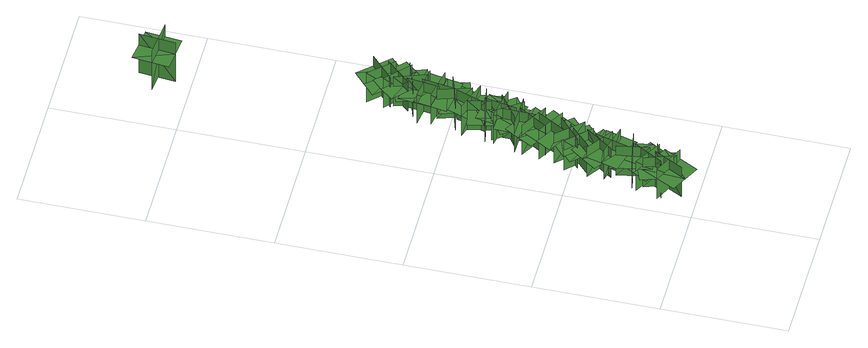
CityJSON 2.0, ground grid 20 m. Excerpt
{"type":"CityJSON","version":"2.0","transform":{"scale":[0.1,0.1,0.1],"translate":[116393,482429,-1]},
"CityObjects":{
"tree1":{"type":"SolitaryVegetationObject","geometry":[{"type":"MultiSurface","lod":"1","boundaries":[[[0,1,2]],[[0,2,3]],[[4,5,6]],[[4,6,7]],[[8,9,10]],[[8,10,11]],[[8,11,12]],[[8,12,13]]]}]},
"tree2":{"type":"SolitaryVegetationObject","geometry":[{"type":"MultiSurface","lod":"1","boundaries":[[[14,15,16]],[[14,16,17]],[[18,19,20]],[[18,20,21]],[[22,23,24]],[[22,24,25]],[[22,25,26]],[[22,26,27]]]}]},
"tree3":{"type":"SolitaryVegetationObject","geometry":[{"type":"MultiSurface","lod":"1","boundaries":[[[28,29,30]],[[28,30,31]],[[32,33,34]],[[32,34,35]],[[36,37,38]],[[36,38,39]],[[36,39,40]],[[36,40,41]]]}]},
"tree4":{"type":"SolitaryVegetationObject","geometry":[{"type":"MultiSurface","lod":"1","boundaries":[[[42,43,44]],[[42,44,45]],[[46,47,48]],[[46,48,49]],[[50,51,52]],[[50,52,53]],[[50,53,54]],[[50,54,55]]]}]},
"tree5":{"type":"SolitaryVegetationObject","geometry":[{"type":"MultiSurface","lod":"1","boundaries":[[[56,57,58]],[[56,58,59]],[[60,61,62]],[[60,62,63]],[[64,65,66]],[[64,66,67]],[[64,67,68]],[[64,68,69]]]}]},
"tree6":{"type":"SolitaryVegetationObject","geometry":[{"type":"MultiSurface","lod":"1","boundaries":[[[70,71,72]],[[70,72,73]],[[74,75,76]],[[74,76,77]],[[78,79,80]],[[78,80,81]],[[78,81,82]],[[78,82,83]]]}]},
"tree7":{"type":"SolitaryVegetationObject","geometry":[{"type":"MultiSurface","lod":"1","boundaries":[[[84,85,86]],[[84,86,87]],[[88,89,90]],[[88,90,91]],[[92,93,94]],[[92,94,95]],[[92,95,96]],[[92,96,97]]]}]},
"tree8":{"type":"SolitaryVegetationObject","geometry":[{"type":"MultiSurface","lod":"1","boundaries":[[[98,99,100]],[[98,100,101]],[[102,103,104]],[[102,104,105]],[[106,107,108]],[[106,108,109]],[[106,109,110]],[[106,110,111]]]}]},
"tree9":{"type":"SolitaryVegetationObject","geometry":[{"type":"MultiSurface","lod":"1","boundaries":[[[112,113,114]],[[112,114,115]],[[116,117,118]],[[116,118,119]],[[120,121,122]],[[120,122,123]],[[120,123,124]],[[120,124,125]]]}]},
"tree10":{"type":"SolitaryVegetationObject","geometry":[{"type":"MultiSurface","lod":"1","boundaries":[[[126,127,128]],[[126,128,129]],[[130,131,132]],[[130,132,133]],[[134,135,136]],[[134,136,137]],[[134,137,138]],[[134,138,139]]]}]},
"tree11":{"type":"SolitaryVegetationObject","geometry":[{"type":"MultiSurface","lod":"1","boundaries":[[[140,141,142]],[[140,142,143]],[[144,145,146]],[[144,146,147]],[[148,149,150]],[[148,150,151]],[[148,151,152]],[[148,152,153]]]}]},
"tree12":{"type":"SolitaryVegetationObject","geometry":[{"type":"MultiSurface","lod":"1","boundaries":[[[154,155,156]],[[154,156,157]],[[158,159,160]],[[158,160,161]],[[162,163,164]],[[162,164,165]],[[162,165,166]],[[162,166,167]]]}]},
"tree13":{"type":"SolitaryVegetationObject","geometry":[{"type":"MultiSurface","lod":"1","boundaries":[[[168,169,170]],[[168,170,171]],[[172,173,174]],[[172,174,175]],[[176,177,178]],[[176,178,179]],[[176,179,180]],[[176,180,181]]]}]},
"tree14":{"type":"SolitaryVegetationObject","geometry":[{"type":"MultiSurface","lod":"1","boundaries":[[[182,183,184]],[[182,184,185]],[[186,187,188]],[[186,188,189]],[[190,191,192]],[[190,192,193]],[[190,193,194]],[[190,194,195]]]}]},
"tree15":{"type":"SolitaryVegetationObject","geometry":[{"type":"MultiSurface","lod":"1","boundaries":[[[196,197,198]],[[196,198,199]],[[200,201,202]],[[200,202,203]],[[204,205,206]],[[204,206,207]],[[204,207,208]],[[204,208,209]]]}]},
"tree16":{"type":"SolitaryVegetationObject","geometry":[{"type":"MultiSurface","lod":"1","boundaries":[[[210,211,212]],[[210,212,213]],[[214,215,216]],[[214,216,217]],[[218,219,220]],[[218,220,221]],[[218,221,222]],[[218,222,223]]]}]},
"tree17":{"type":"SolitaryVegetationObject","geometry":[{"type":"MultiSurface","lod":"1","boundaries":[[[224,225,226]],[[224,226,227]],[[228,229,230]],[[228,230,231]],[[232,233,234]],[[232,234,235]],[[232,235,236]],[[232,236,237]]]}]},
"tree18":{"type":"SolitaryVegetationObject","geometry":[{"type":"MultiSurface","lod":"1","boundaries":[[[238,239,240]],[[238,240,241]],[[242,243,244]],[[242,244,245]],[[246,247,248]],[[246,248,249]],[[246,249,250]],[[246,250,251]]]}]},
"tree19":{"type":"SolitaryVegetationObject","geometry":[{"type":"MultiSurface","lod":"1","boundaries":[[[252,253,254]],[[252,254,255]],[[256,257,258]],[[256,258,259]],[[260,261,262]],[[260,262,263]],[[260,263,264]],[[260,264,265]]]}]},
"tree20":{"type":"SolitaryVegetationObject","geometry":[{"type":"MultiSurface","lod":"1","boundaries":[[[266,267,268]],[[266,268,269]],[[270,271,272]],[[270,272,273]],[[274,275,276]],[[274,276,277]],[[274,277,278]],[[274,278,279]]]}]},
"tree21":{"type":"SolitaryVegetationObject","geometry":[{"type":"MultiSurface","lod":"1","boundaries":[[[280,281,282]],[[280,282,283]],[[284,285,286]],[[284,286,287]],[[288,289,290]],[[288,290,291]],[[288,291,292]],[[288,292,293]]]}]},
"tree22":{"type":"SolitaryVegetationObject","geometry":[{"type":"MultiSurface","lod":"1","boundaries":[[[294,295,296]],[[294,296,297]],[[298,299,300]],[[298,300,301]],[[302,303,304]],[[302,304,305]],[[302,305,306]],[[302,306,307]]]}]}
},
"vertices":[
[71,35,8],[71,35,70],[23,59,70],[23,59,8],[36,24,8],[36,24,70],[60,70,70],[60,70,8],[33,17,50],[56,5,50],[86,62,50],[62,74,50],[38,87,50],[9,30,50],
[25,53,8],[25,53,70],[76,71,70],[76,71,8],[42,85,8],[42,85,70],[59,37,70],[59,37,8],[39,93,50],[14,84,50],[35,23,50],[60,32,50],[85,41,50],[64,102,50],
[68,103,8],[68,103,70],[41,57,70],[41,57,8],[76,68,8],[76,68,70],[32,94,70],[32,94,8],[83,64,50],[96,87,50],[41,120,50],[28,97,50],[14,74,50],[69,41,50],
[35,101,9],[35,101,71],[87,111,71],[87,111,9],[56,131,9],[56,131,71],[65,80,71],[65,80,9],[54,138,51],[28,134,51],[40,70,51],[66,75,51],[92,80,51],[81,143,51],
[59,114,10],[59,114,72],[73,166,72],[73,166,10],[42,146,10],[42,146,72],[91,132,72],[91,132,10],[34,148,52],[27,122,52],[89,105,52],[96,131,52],[103,157,52],[41,174,52],
[49,137,9],[49,137,71],[80,181,71],[80,181,9],[43,173,9],[43,173,71],[85,143,71],[85,143,9],[37,178,51],[21,156,51],[74,118,51],[89,140,51],[105,162,51],[52,199,51],
[86,209,8],[86,209,70],[48,172,70],[48,172,8],[85,173,8],[85,173,70],[49,210,70],[49,210,8],[91,167,50],[110,186,50],[65,232,50],[46,213,50],[27,195,50],[71,149,50],
[59,228,9],[59,228,71],[95,188,71],[95,188,9],[95,225,9],[95,225,71],[57,191,71],[57,191,9],[101,231,51],[83,250,51],[35,207,51],[53,187,51],[71,168,51],[119,211,51],
[97,261,10],[97,261,72],[70,215,72],[70,215,10],[105,226,10],[105,226,72],[61,252,72],[61,252,10],[112,222,52],[126,245,52],[70,278,52],[57,255,52],[43,231,52],[98,199,52],
[72,244,10],[72,244,72],[100,290,72],[100,290,10],[64,279,10],[64,279,72],[109,253,72],[109,253,10],[57,283,52],[44,260,52],[99,227,52],[113,250,52],[126,273,52],[71,306,52],
[66,291,11],[66,291,73],[119,290,73],[119,290,11],[92,315,11],[92,315,73],[91,264,73],[91,264,11],[92,323,52],[66,324,52],[64,260,52],[91,259,52],[118,259,52],[119,323,52],
[114,287,10],[114,287,72],[83,331,72],[83,331,10],[79,294,10],[79,294,72],[121,324,72],[121,324,10],[72,290,52],[88,268,52],[140,305,52],[124,327,52],[109,348,52],[57,311,52],
[129,316,10],[129,316,72],[77,326,72],[77,326,10],[99,296,10],[99,296,72],[108,347,72],[108,347,10],[98,289,52],[124,284,52],[136,347,52],[109,352,52],[83,356,52],[72,293,52],
[109,320,8],[109,320,70],[99,372,70],[99,372,8],[80,340,8],[80,340,70],[130,350,70],[130,350,8],[72,339,50],[77,313,50],[140,325,50],[135,351,50],[129,378,50],[67,365,50],
[84,378,8],[84,378,70],[134,360,70],[134,360,8],[117,393,8],[117,393,70],[100,344,70],[100,344,8],[120,400,50],[95,409,50],[73,349,50],[98,340,50],[123,331,50],[145,391,50],
[110,422,9],[110,422,71],[126,371,71],[126,371,9],[141,405,9],[141,405,71],[92,389,71],[92,389,9],[149,407,50],[141,433,50],[80,413,50],[88,388,50],[96,362,50],[157,382,50],
[127,449,9],[127,449,71],[118,396,71],[118,396,9],[147,419,9],[147,419,71],[96,428,71],[96,428,9],[155,417,51],[160,444,51],[96,455,51],[92,428,51],[87,402,51],[150,391,51],
[146,442,9],[146,442,71],[93,449,71],[93,449,9],[117,421,9],[117,421,71],[123,472,71],[123,472,9],[116,413,51],[143,410,51],[151,473,51],[124,476,51],[97,480,51],[90,416,51],
[137,442,9],[137,442,72],[120,492,72],[120,492,9],[105,458,9],[105,458,72],[154,475,72],[154,475,9],[98,456,51],[106,430,51],[167,451,51],[158,476,51],[150,502,51],[89,481,51],
[150,507,10],[150,507,72],[114,468,72],[114,468,10],[151,471,10],[151,471,72],[113,506,72],[113,506,10],[157,465,52],[175,485,52],[128,528,52],[110,509,52],[92,489,52],[139,446,52],
[155,532,10],[155,532,72],[116,496,72],[116,496,10],[153,496,10],[153,496,72],[118,534,72],[118,534,10],[159,490,51],[178,508,51],[135,555,51],[115,537,51],[95,519,51],[139,472,51],
[76,857,2],[135,851,2],[135,851,84],[76,857,84],[101,827,2],[107,885,2],[107,885,84],[101,827,84],[101,827,61],[130,824,61],[136,882,61],[107,885,61],[78,889,61],[71,830,61]
]}
